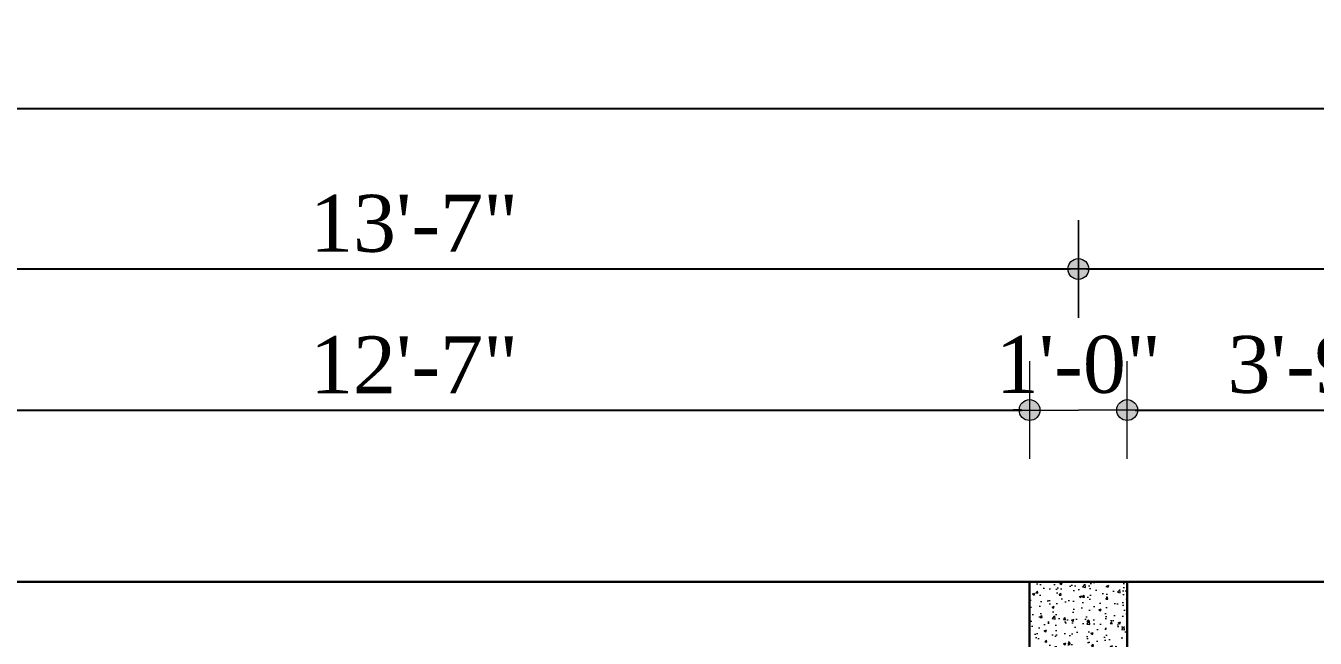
# Model space of a CAD drawing. Header units: inches. Extents: x 897 to 49934, y -34925 to -18564.
# Drawn here: x 30923.1 to 31081.6, y -27167.3 to -27092 of the extents above; entities that cross this region are included whole.
import ezdxf

# ---------------------------------------------------------------- set-up
doc = ezdxf.new("R2010")
doc.units = ezdxf.units.IN
doc.header["$LTSCALE"] = 35
doc.header["$MEASUREMENT"] = 0
doc.header["$PDMODE"] = 34
for name, color, linetype, lineweight in [('HACTH', 8, 'Continuous', 13), ('SES-DIMENSION', 142, 'Continuous', 13), ('SES-Wall Plan', 6, 'Continuous', 30)]:
    doc.layers.add(name, color=color, linetype=linetype, lineweight=lineweight)
doc.styles.add('7 INCH', font='times.ttf', dxfattribs={"height": 7})
doc.dimstyles.new('7 INCH', dxfattribs={"dimscale": 0, "dimtxt": 7, "dimasz": 1, "dimexe": 2, "dimexo": 9, "dimgap": 2, "dimtad": 1, "dimdec": 0, "dimzin": 3, "dimdsep": 46, "dimlunit": 4, "dimtxsty": '7 INCH', "dimblk": 'DIM', "dimcen": 3, "dimdle": 3, "dimse1": 1, "dimse2": 1, "dimclrd": 256, "dimclre": 256, "dimclrt": 7, "dimadec": 1, "dimazin": 2, "dimtfac": 1, "dimtdec": 0, "dimtix": 1, "dimtofl": 0, "dimtmove": 2, "dimatfit": 3, "dimldrblk": 'ARW', "dimfxl": 2, "dimfrac": 2, "dimtolj": 2, "dimtzin": 0, "dimarcsym": 0})

# ---------------------------------------------------------------- blocks, each defined once
blk = doc.blocks.new('FGBDF')
at = {"layer": 'HACTH', "transparency": 33554483}
h = blk.add_hatch(dxfattribs=at)
h.set_pattern_fill('AR-CONC', color=256, scale=0.4)
h.set_pattern_definition([(50, (0, 0), (2.86904073, -0.25100854), [0.3, -3.3]), (355, (0, 0), (-0.55500533, 3.00876853), [0.24, -2.64]), (100.4514445, (0.239, -0.021), (2.31403539, 2.75775996), [0.25496077, -2.80456845]), (46.1842, (0, 0.8), (4.26896532, -0.66207712), [0.45, -4.95]), (96.635635, (0.3557, 0.745), (3.7386478, 3.8964744), [0.38244137, -4.20685504]), (351.184164, (0, 0.8), (3.7386478, 3.8964744), [0.36, -3.96]), (21, (0.4, 0.6), (2.38762821, -1.61047556), [0.3, -3.3]), (326, (0.4, 0.6), (0.97326133, 2.90060018), [0.24, -2.64]), (71.451445, (0.599, 0.4658), (3.3608895, 1.29012461), [0.25496076, -2.80456845]), (37.5, (0, 0), (0.048639421, 1.331575415), [0, -2.608, 0, -2.68, 0, -2.65]), (7.5, (0, 0), (1.05227815, 1.577646848), [0, -1.528, 0, -2.548, 0, -1.01]), (327.5, (-0.892, 0), (2.135289745, -0.090219487), [0, -1, 0, -3.12, 0, -4.14]), (317.5, (-1.292, 0), (2.33274468, 0.40041993), [0, -1.3, 0, -2.072, 0, -2.94])])
h.paths.add_polyline_path([(42228, -19292.5), (42216, -19292.5), (42216, -19304.5), (42228, -19304.5)])
at = {"layer": 'SES-Wall Plan'}
blk.add_lwpolyline([(42216, -19292.5), (42228, -19292.5), (42228, -19304.5), (42216, -19304.5), (42216, -19292.5)], dxfattribs=at)
blk = doc.blocks.new('DIM')
at = {"layer": 'SES-DIMENSION'}
h = blk.add_hatch(color=256, dxfattribs=at)
h.paths.add_polyline_path([(0, 1.28), (0, 0), (1.28, 0, 0.414214)])
h.paths.add_polyline_path([(1.28, 0), (0, 0), (0, -1.28, 0.414214)])
h.paths.add_polyline_path([(0, 0), (-1.28, 0, 0.414214), (0, -1.28)])
h.paths.add_polyline_path([(0, 1.28, 0.414214), (-1.28, 0), (0, 0)])
for p, q in [((0, 6), (0, -6)), ((-6, 0), (6, 0))]:
    blk.add_line(p, q, dxfattribs=at)
blk.add_circle((0, 0), 1.28, dxfattribs=at)
blk = doc.blocks.new('*D918')
at = {"layer": 'Defpoints', "color": 0, "transparency": 16777216}
for p in [(31046.5, -27139.23), (30895.19, -27160.35), (31046.5, -27160.35)]:
    blk.add_point(p, dxfattribs=at)
at = {"layer": 'SES-DIMENSION', "lineweight": -2, "transparency": 16777216}
blk.add_line((30896.19, -27139.23), (31045.5, -27139.23), dxfattribs=at)
at = {"layer": 'SES-DIMENSION', "lineweight": -2, "transparency": 16777216, "rotation": 180}
blk.add_blockref('DIM', (30895.19, -27139.23), dxfattribs=at)
at = {"layer": 'SES-DIMENSION', "lineweight": -2, "transparency": 16777216}
blk.add_blockref('DIM', (31046.5, -27139.23), dxfattribs=at)
at = {"layer": 'SES-DIMENSION', "color": 7, "transparency": 16777216, "insert": (30970.84, -27133.66), "char_height": 7, "attachment_point": 5, "style": '7 INCH'}
blk.add_mtext('\\A2;12\'-7"', dxfattribs=at)
blk = doc.blocks.new('ARW')
at = {"layer": 'SES-DIMENSION'}
blk.add_lwpolyline([(10, 0, 0, 6, 0), (0, 0, 0, 0, 0), (10, 0, 0, 0, 0)], format="xyseb", dxfattribs=at)
blk = doc.blocks.new('*D919')
at = {"layer": 'Defpoints', "color": 0, "transparency": 16777216}
for p in [(31058.5, -27139.23), (31046.5, -27160.35), (31058.5, -27160.35)]:
    blk.add_point(p, dxfattribs=at)
at = {"layer": 'SES-DIMENSION', "lineweight": -2, "transparency": 16777216}
for p, q in [((31045.5, -27139.23), (31044.5, -27139.23)), ((31059.5, -27139.23), (31060.5, -27139.23))]:
    blk.add_line(p, q, dxfattribs=at)
blk.add_blockref('DIM', (31046.5, -27139.23), dxfattribs=at)
at = {"layer": 'SES-DIMENSION', "lineweight": -2, "transparency": 16777216, "rotation": 180}
blk.add_blockref('DIM', (31058.5, -27139.23), dxfattribs=at)
at = {"layer": 'SES-DIMENSION', "color": 7, "transparency": 16777216, "insert": (31052.5, -27133.67), "char_height": 7, "attachment_point": 5, "style": '7 INCH'}
blk.add_mtext('\\A2;1\'-0"', dxfattribs=at)
blk = doc.blocks.new('*D920')
at = {"layer": 'Defpoints', "color": 0, "transparency": 16777216}
for p in [(31103.5, -27139.23), (31058.5, -27160.35), (31103.5, -27169.35)]:
    blk.add_point(p, dxfattribs=at)
at = {"layer": 'SES-DIMENSION', "lineweight": -2, "transparency": 16777216}
blk.add_line((31059.5, -27139.23), (31102.5, -27139.23), dxfattribs=at)
at = {"layer": 'SES-DIMENSION', "lineweight": -2, "transparency": 16777216, "rotation": 180}
blk.add_blockref('DIM', (31058.5, -27139.23), dxfattribs=at)
at = {"layer": 'SES-DIMENSION', "lineweight": -2, "transparency": 16777216}
blk.add_blockref('DIM', (31103.5, -27139.23), dxfattribs=at)
at = {"layer": 'SES-DIMENSION', "color": 7, "transparency": 16777216, "insert": (31081, -27133.66), "char_height": 7, "attachment_point": 5, "style": '7 INCH'}
blk.add_mtext('\\A2;3\'-9"', dxfattribs=at)
blk = doc.blocks.new('*D926')
at = {"layer": 'Defpoints', "color": 0, "transparency": 16777216}
for p in [(31052.5, -27121.89), (30889.19, -27160.35), (31052.5, -27160.35)]:
    blk.add_point(p, dxfattribs=at)
at = {"layer": 'SES-DIMENSION', "lineweight": -2, "transparency": 16777216}
blk.add_line((30890.19, -27121.89), (31051.5, -27121.89), dxfattribs=at)
at = {"layer": 'SES-DIMENSION', "lineweight": -2, "transparency": 16777216, "rotation": 180}
blk.add_blockref('DIM', (30889.19, -27121.89), dxfattribs=at)
at = {"layer": 'SES-DIMENSION', "lineweight": -2, "transparency": 16777216}
blk.add_blockref('DIM', (31052.5, -27121.89), dxfattribs=at)
at = {"layer": 'SES-DIMENSION', "color": 7, "transparency": 16777216, "insert": (30970.84, -27116.32), "char_height": 7, "attachment_point": 5, "style": '7 INCH'}
blk.add_mtext('\\A2;13\'-7"', dxfattribs=at)
blk = doc.blocks.new('*D927')
at = {"layer": 'Defpoints', "color": 0, "transparency": 16777216}
for p in [(31224.81, -27121.89), (31052.5, -27160.35), (31224.81, -27160.35)]:
    blk.add_point(p, dxfattribs=at)
at = {"layer": 'SES-DIMENSION', "lineweight": -2, "transparency": 16777216}
blk.add_line((31053.5, -27121.89), (31223.81, -27121.89), dxfattribs=at)
at = {"layer": 'SES-DIMENSION', "lineweight": -2, "transparency": 16777216, "rotation": 180}
blk.add_blockref('DIM', (31052.5, -27121.89), dxfattribs=at)
at = {"layer": 'SES-DIMENSION', "lineweight": -2, "transparency": 16777216}
blk.add_blockref('DIM', (31224.81, -27121.89), dxfattribs=at)
at = {"layer": 'SES-DIMENSION', "color": 7, "transparency": 16777216, "insert": (31138.66, -27116.39), "char_height": 7, "attachment_point": 5, "style": '7 INCH'}
blk.add_mtext('\\A2;14\'-4"', dxfattribs=at)
blk = doc.blocks.new('*D929')
at = {"layer": 'Defpoints', "color": 0, "transparency": 16777216}
for p in [(31335.81, -27102.16), (30883.19, -27160.35), (31335.81, -27160.35)]:
    blk.add_point(p, dxfattribs=at)
at = {"layer": 'SES-DIMENSION', "lineweight": -2, "transparency": 16777216}
blk.add_line((30884.19, -27102.16), (31334.81, -27102.16), dxfattribs=at)
at = {"layer": 'SES-DIMENSION', "lineweight": -2, "transparency": 16777216, "rotation": 180}
blk.add_blockref('DIM', (30883.19, -27102.16), dxfattribs=at)
at = {"layer": 'SES-DIMENSION', "lineweight": -2, "transparency": 16777216}
blk.add_blockref('DIM', (31335.81, -27102.16), dxfattribs=at)
at = {"layer": 'SES-DIMENSION', "color": 7, "transparency": 16777216, "insert": (31109.5, -27096.59), "char_height": 7, "attachment_point": 5, "style": '7 INCH'}
blk.add_mtext('\\A2;37\'-9"', dxfattribs=at)

msp = doc.modelspace()

# ---------------------------------------------------------------- linework, layer by layer
at = {"layer": 'SES-Wall Plan'}
msp.add_line((30883.19, -27160.35), (31335.81, -27160.35), dxfattribs=at)

# ---------------------------------------------------------------- block references
msp.add_blockref('FGBDF', (-11169.5, -7867.85), dxfattribs=at)

# ---------------------------------------------------------------- dimensions: what is measured, and where the dimension line sits
at = {"layer": 'SES-DIMENSION'}
for base, p1, p2, picture, middle in [((31335.81, -27102.16), (30883.19, -27160.35), (31335.81, -27160.35), '*D929', (31109.5, -27096.59)), ((31052.5, -27121.89), (30889.19, -27160.35), (31052.5, -27160.35), '*D926', (30970.84, -27116.32)), ((31224.81, -27121.89), (31052.5, -27160.35), (31224.81, -27160.35), '*D927', (31138.66, -27116.39)), ((31046.5, -27139.23), (30895.19, -27160.35), (31046.5, -27160.35), '*D918', (30970.84, -27133.66)), ((31058.5, -27139.23), (31046.5, -27160.35), (31058.5, -27160.35), '*D919', (31052.5, -27133.67)), ((31103.5, -27139.23), (31058.5, -27160.35), (31103.5, -27169.35), '*D920', (31081, -27133.66))]:
    dim = msp.add_linear_dim(base=base, p1=p1, p2=p2, dimstyle='7 INCH', override={"dimscale": 1}, dxfattribs=at)
    dim.commit()
    dim.dimension.update_dxf_attribs({"geometry": picture, "text_midpoint": middle})

doc.saveas('drawing.dxf')
